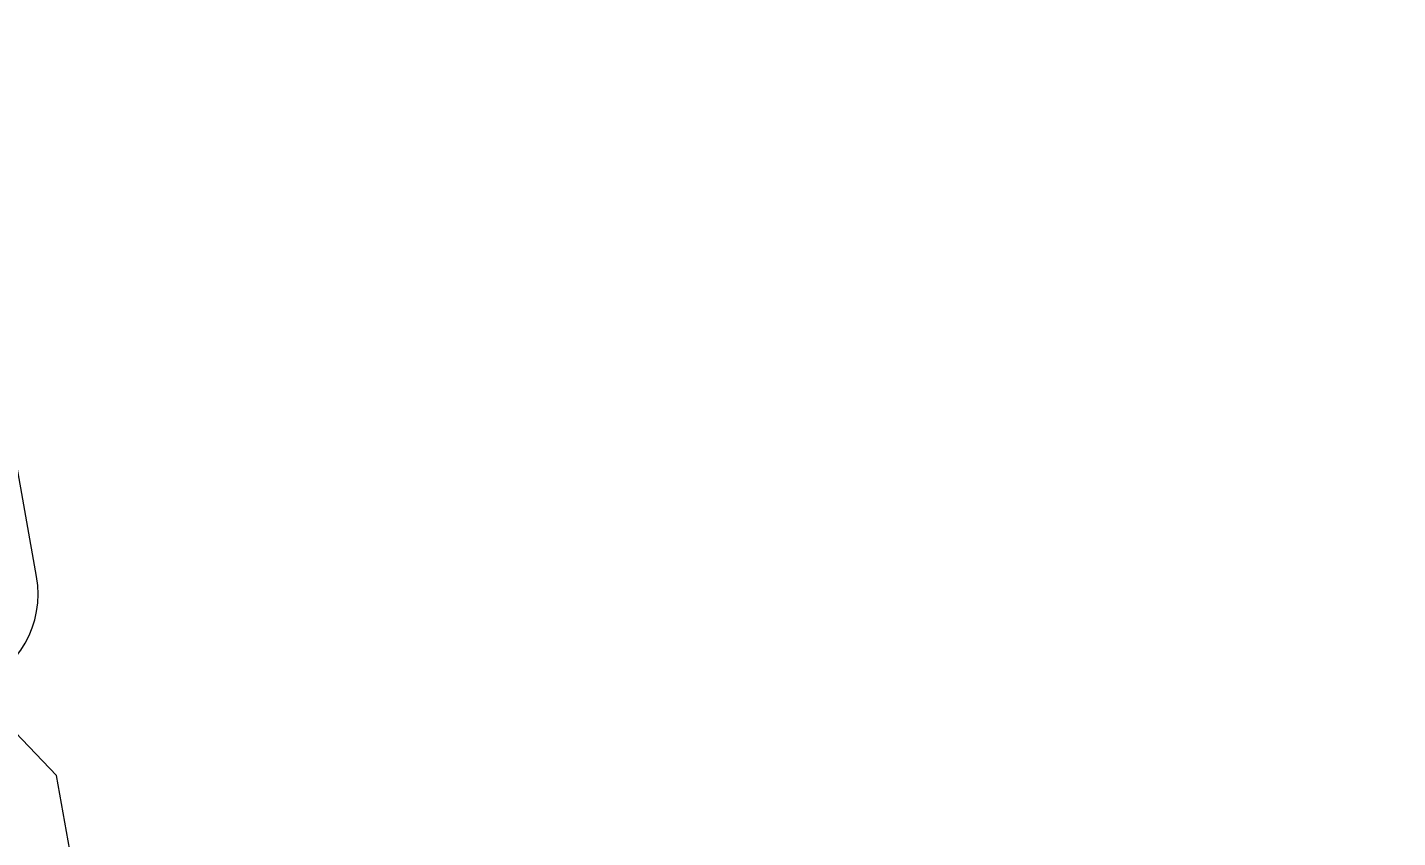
# Model space of a CAD drawing. Header units: millimetres. Extents: x -8417289 to 9420486, y 0 to 166066.
# Drawn here: x 73294.83 to 73302.38, y 105900.06 to 105904.52 of the extents above; entities that cross this region are included whole.
import ezdxf

# ---------------------------------------------------------------- set-up
doc = ezdxf.new("R2010")
doc.units = ezdxf.units.MM
doc.header["$MEASUREMENT"] = 0
doc.layers.add('АР_Размеры', color=175, linetype='Continuous', lineweight=9)
doc.layers.add('АР_Сущ Несущая стена', color=216, linetype='Continuous', lineweight=30)

msp = doc.modelspace()

# ---------------------------------------------------------------- linework, layer by layer
at = {"layer": 'АР_Размеры', "color": 5, "lineweight": 0, "ltscale": 100, "transparency": 33554687}
msp.add_lwpolyline([(73340.1577, 105919.7456), (73300.5355, 105912.7231), (73300.1405, 105912.1577), (73300.2469, 105911.5575), (73301.2073, 105911.7277), (73301.6116, 105909.4468, -0.414362), (73301.3646, 105909.0934), (73294.7618, 105907.9232, -0.414326), (73293.5604, 105908.7628), (73293.2838, 105910.3234), (73294.3643, 105910.5149), (73294.2579, 105911.1152), (73293.5726, 105911.489), (73290.2111, 105910.8932, 0.551224), (73290.0161, 105910.4161), (73291.8261, 105907.889, -0.267349), (73291.9264, 105906.8596), (73291.3763, 105905.7715, 0.249629), (73291.4092, 105905.257), (73293.8772, 105901.1129, 0.827043), (73294.8843, 105901.4969), (73294.2247, 105905.2185, -0.414326), (73295.0644, 105906.4199), (73302.3875, 105907.7178, 0.414326)], format="xyb", dxfattribs=at)
msp.add_lwpolyline([(73340.1577, 105919.7456), (73300.5355, 105912.7231), (73300.1405, 105912.1577), (73300.2469, 105911.5575), (73301.2073, 105911.7277), (73301.6116, 105909.4468, -0.414362), (73301.3646, 105909.0934), (73294.7618, 105907.9232, -0.414326), (73293.5604, 105908.7628), (73293.2838, 105910.3234), (73294.3643, 105910.5149), (73294.2579, 105911.1152), (73293.5726, 105911.489), (73290.2111, 105910.8932, 0.551224), (73290.0161, 105910.4161), (73291.8261, 105907.889, -0.267349), (73291.9264, 105906.8596), (73291.3763, 105905.7715, 0.249629), (73291.4092, 105905.257), (73293.8772, 105901.1129, 0.827043), (73294.8843, 105901.4969), (73294.2247, 105905.2185, -0.414326), (73295.0644, 105906.4199), (73302.3875, 105907.7178, 0.414326)], format="xyb", dxfattribs=at)
msp.add_lwpolyline([(73340.1577, 105919.7456), (73300.5355, 105912.7231), (73300.1405, 105912.1577), (73300.2469, 105911.5575), (73301.2073, 105911.7277), (73301.6116, 105909.4468, -0.414362), (73301.3646, 105909.0934), (73294.7618, 105907.9232, -0.414326), (73293.5604, 105908.7628), (73293.2838, 105910.3234), (73294.3643, 105910.5149), (73294.2579, 105911.1152), (73293.5726, 105911.489), (73290.2111, 105910.8932, 0.551224), (73290.0161, 105910.4161), (73291.8261, 105907.889, -0.267349), (73291.9264, 105906.8596), (73291.3763, 105905.7715, 0.249629), (73291.4092, 105905.257), (73293.8772, 105901.1129, 0.827043), (73294.8843, 105901.4969), (73294.2247, 105905.2185, -0.414326), (73295.0644, 105906.4199), (73302.3875, 105907.7178, 0.414326)], format="xyb", dxfattribs=at)
msp.add_lwpolyline([(73340.1577, 105919.7456), (73300.5355, 105912.7231), (73300.1405, 105912.1577), (73300.2469, 105911.5575), (73301.2073, 105911.7277), (73301.6116, 105909.4468, -0.414362), (73301.3646, 105909.0934), (73294.7618, 105907.9232, -0.414326), (73293.5604, 105908.7628), (73293.2838, 105910.3234), (73294.3643, 105910.5149), (73294.2579, 105911.1152), (73293.5726, 105911.489), (73290.2111, 105910.8932, 0.551224), (73290.0161, 105910.4161), (73291.8261, 105907.889, -0.267349), (73291.9264, 105906.8596), (73291.3763, 105905.7715, 0.249629), (73291.4092, 105905.257), (73293.8772, 105901.1129, 0.827043), (73294.8843, 105901.4969), (73294.2247, 105905.2185, -0.414326), (73295.0644, 105906.4199), (73302.3875, 105907.7178, 0.414326)], format="xyb", dxfattribs=at)
msp.add_lwpolyline([(73340.1577, 105919.7456), (73300.5355, 105912.7231), (73300.1405, 105912.1577), (73300.2469, 105911.5575), (73301.2073, 105911.7277), (73301.6116, 105909.4468, -0.414362), (73301.3646, 105909.0934), (73294.7618, 105907.9232, -0.414326), (73293.5604, 105908.7628), (73293.2838, 105910.3234), (73294.3643, 105910.5149), (73294.2579, 105911.1152), (73293.5726, 105911.489), (73290.2111, 105910.8932, 0.551224), (73290.0161, 105910.4161), (73291.8261, 105907.889, -0.267349), (73291.9264, 105906.8596), (73291.3763, 105905.7715, 0.249629), (73291.4092, 105905.257), (73293.8772, 105901.1129, 0.827043), (73294.8843, 105901.4969), (73294.2247, 105905.2185, -0.414326), (73295.0644, 105906.4199), (73302.3875, 105907.7178, 0.414326)], format="xyb", dxfattribs=at)
msp.add_lwpolyline([(73340.1577, 105919.7456), (73300.5355, 105912.7231), (73300.1405, 105912.1577), (73300.2469, 105911.5575), (73301.2073, 105911.7277), (73301.6116, 105909.4468, -0.414362), (73301.3646, 105909.0934), (73294.7618, 105907.9232, -0.414326), (73293.5604, 105908.7628), (73293.2838, 105910.3234), (73294.3643, 105910.5149), (73294.2579, 105911.1152), (73293.5726, 105911.489), (73290.2111, 105910.8932, 0.551224), (73290.0161, 105910.4161), (73291.8261, 105907.889, -0.267349), (73291.9264, 105906.8596), (73291.3763, 105905.7715, 0.249629), (73291.4092, 105905.257), (73293.8772, 105901.1129, 0.827043), (73294.8843, 105901.4969), (73294.2247, 105905.2185, -0.414326), (73295.0644, 105906.4199), (73302.3875, 105907.7178, 0.414326)], format="xyb", dxfattribs=at)
msp.add_lwpolyline([(73340.1577, 105919.7456), (73300.5355, 105912.7231), (73300.1405, 105912.1577), (73300.2469, 105911.5575), (73301.2073, 105911.7277), (73301.6116, 105909.4468, -0.414362), (73301.3646, 105909.0934), (73294.7618, 105907.9232, -0.414326), (73293.5604, 105908.7628), (73293.2838, 105910.3234), (73294.3643, 105910.5149), (73294.2579, 105911.1152), (73293.5726, 105911.489), (73290.2111, 105910.8932, 0.551224), (73290.0161, 105910.4161), (73291.8261, 105907.889, -0.267349), (73291.9264, 105906.8596), (73291.3763, 105905.7715, 0.249629), (73291.4092, 105905.257), (73293.8772, 105901.1129, 0.827043), (73294.8843, 105901.4969), (73294.2247, 105905.2185, -0.414326), (73295.0644, 105906.4199), (73302.3875, 105907.7178, 0.414326)], format="xyb", dxfattribs=at)
msp.add_lwpolyline([(73340.1577, 105919.7456), (73300.5355, 105912.7231), (73300.1405, 105912.1577), (73300.2469, 105911.5575), (73301.2073, 105911.7277), (73301.6116, 105909.4468, -0.414362), (73301.3646, 105909.0934), (73294.7618, 105907.9232, -0.414326), (73293.5604, 105908.7628), (73293.2838, 105910.3234), (73294.3643, 105910.5149), (73294.2579, 105911.1152), (73293.5726, 105911.489), (73290.2111, 105910.8932, 0.551224), (73290.0161, 105910.4161), (73291.8261, 105907.889, -0.267349), (73291.9264, 105906.8596), (73291.3763, 105905.7715, 0.249629), (73291.4092, 105905.257), (73293.8772, 105901.1129, 0.827043), (73294.8843, 105901.4969), (73294.2247, 105905.2185, -0.414326), (73295.0644, 105906.4199), (73302.3875, 105907.7178, 0.414326)], format="xyb", dxfattribs=at)
msp.add_lwpolyline([(73340.1577, 105919.7456), (73300.5355, 105912.7231), (73300.1405, 105912.1577), (73300.2469, 105911.5575), (73301.2073, 105911.7277), (73301.6116, 105909.4468, -0.414362), (73301.3646, 105909.0934), (73294.7618, 105907.9232, -0.414326), (73293.5604, 105908.7628), (73293.2838, 105910.3234), (73294.3643, 105910.5149), (73294.2579, 105911.1152), (73293.5726, 105911.489), (73290.2111, 105910.8932, 0.551224), (73290.0161, 105910.4161), (73291.8261, 105907.889, -0.267349), (73291.9264, 105906.8596), (73291.3763, 105905.7715, 0.249629), (73291.4092, 105905.257), (73293.8772, 105901.1129, 0.827043), (73294.8843, 105901.4969), (73294.2247, 105905.2185, -0.414326), (73295.0644, 105906.4199), (73302.3875, 105907.7178, 0.414326)], format="xyb", dxfattribs=at)
msp.add_lwpolyline([(73340.1577, 105919.7456), (73300.5355, 105912.7231), (73300.1405, 105912.1577), (73300.2469, 105911.5575), (73301.2073, 105911.7277), (73301.6116, 105909.4468, -0.414362), (73301.3646, 105909.0934), (73294.7618, 105907.9232, -0.414326), (73293.5604, 105908.7628), (73293.2838, 105910.3234), (73294.3643, 105910.5149), (73294.2579, 105911.1152), (73293.5726, 105911.489), (73290.2111, 105910.8932, 0.551224), (73290.0161, 105910.4161), (73291.8261, 105907.889, -0.267349), (73291.9264, 105906.8596), (73291.3763, 105905.7715, 0.249629), (73291.4092, 105905.257), (73293.8772, 105901.1129, 0.827043), (73294.8843, 105901.4969), (73294.2247, 105905.2185, -0.414326), (73295.0644, 105906.4199), (73302.3875, 105907.7178, 0.414326)], format="xyb", dxfattribs=at)
msp.add_lwpolyline([(73340.1577, 105919.7456), (73300.5355, 105912.7231), (73300.1405, 105912.1577), (73300.2469, 105911.5575), (73301.2073, 105911.7277), (73301.6116, 105909.4468, -0.414362), (73301.3646, 105909.0934), (73294.7618, 105907.9232, -0.414326), (73293.5604, 105908.7628), (73293.2838, 105910.3234), (73294.3643, 105910.5149), (73294.2579, 105911.1152), (73293.5726, 105911.489), (73290.2111, 105910.8932, 0.551224), (73290.0161, 105910.4161), (73291.8261, 105907.889, -0.267349), (73291.9264, 105906.8596), (73291.3763, 105905.7715, 0.249629), (73291.4092, 105905.257), (73293.8772, 105901.1129, 0.827043), (73294.8843, 105901.4969), (73294.2247, 105905.2185, -0.414326), (73295.0644, 105906.4199), (73302.3875, 105907.7178, 0.414326)], format="xyb", dxfattribs=at)
msp.add_lwpolyline([(73340.1577, 105919.7456), (73300.5355, 105912.7231), (73300.1405, 105912.1577), (73300.2469, 105911.5575), (73301.2073, 105911.7277), (73301.6116, 105909.4468, -0.414362), (73301.3646, 105909.0934), (73294.7618, 105907.9232, -0.414326), (73293.5604, 105908.7628), (73293.2838, 105910.3234), (73294.3643, 105910.5149), (73294.2579, 105911.1152), (73293.5726, 105911.489), (73290.2111, 105910.8932, 0.551224), (73290.0161, 105910.4161), (73291.8261, 105907.889, -0.267349), (73291.9264, 105906.8596), (73291.3763, 105905.7715, 0.249629), (73291.4092, 105905.257), (73293.8772, 105901.1129, 0.827043), (73294.8843, 105901.4969), (73294.2247, 105905.2185, -0.414326), (73295.0644, 105906.4199), (73302.3875, 105907.7178, 0.414326)], format="xyb", dxfattribs=at)
msp.add_lwpolyline([(73340.1577, 105919.7456), (73300.5355, 105912.7231), (73300.1405, 105912.1577), (73300.2469, 105911.5575), (73301.2073, 105911.7277), (73301.6116, 105909.4468, -0.414362), (73301.3646, 105909.0934), (73294.7618, 105907.9232, -0.414326), (73293.5604, 105908.7628), (73293.2838, 105910.3234), (73294.3643, 105910.5149), (73294.2579, 105911.1152), (73293.5726, 105911.489), (73290.2111, 105910.8932, 0.551224), (73290.0161, 105910.4161), (73291.8261, 105907.889, -0.267349), (73291.9264, 105906.8596), (73291.3763, 105905.7715, 0.249629), (73291.4092, 105905.257), (73293.8772, 105901.1129, 0.827043), (73294.8843, 105901.4969), (73294.2247, 105905.2185, -0.414326), (73295.0644, 105906.4199), (73302.3875, 105907.7178, 0.414326)], format="xyb", dxfattribs=at)
msp.add_lwpolyline([(73340.1577, 105919.7456), (73300.5355, 105912.7231), (73300.1405, 105912.1577), (73300.2469, 105911.5575), (73301.2073, 105911.7277), (73301.6116, 105909.4468, -0.414362), (73301.3646, 105909.0934), (73294.7618, 105907.9232, -0.414326), (73293.5604, 105908.7628), (73293.2838, 105910.3234), (73294.3643, 105910.5149), (73294.2579, 105911.1152), (73293.5726, 105911.489), (73290.2111, 105910.8932, 0.551224), (73290.0161, 105910.4161), (73291.8261, 105907.889, -0.267349), (73291.9264, 105906.8596), (73291.3763, 105905.7715, 0.249629), (73291.4092, 105905.257), (73293.8772, 105901.1129, 0.827043), (73294.8843, 105901.4969), (73294.2247, 105905.2185, -0.414326), (73295.0644, 105906.4199), (73302.3875, 105907.7178, 0.414326)], format="xyb", dxfattribs=at)
msp.add_lwpolyline([(73340.1577, 105919.7456), (73300.5355, 105912.7231), (73300.1405, 105912.1577), (73300.2469, 105911.5575), (73301.2073, 105911.7277), (73301.6116, 105909.4468, -0.414362), (73301.3646, 105909.0934), (73294.7618, 105907.9232, -0.414326), (73293.5604, 105908.7628), (73293.2838, 105910.3234), (73294.3643, 105910.5149), (73294.2579, 105911.1152), (73293.5726, 105911.489), (73290.2111, 105910.8932, 0.551224), (73290.0161, 105910.4161), (73291.8261, 105907.889, -0.267349), (73291.9264, 105906.8596), (73291.3763, 105905.7715, 0.249629), (73291.4092, 105905.257), (73293.8772, 105901.1129, 0.827043), (73294.8843, 105901.4969), (73294.2247, 105905.2185, -0.414326), (73295.0644, 105906.4199), (73302.3875, 105907.7178, 0.414326)], format="xyb", dxfattribs=at)
msp.add_lwpolyline([(73340.1577, 105919.7456), (73300.5355, 105912.7231), (73300.1405, 105912.1577), (73300.2469, 105911.5575), (73301.2073, 105911.7277), (73301.6116, 105909.4468, -0.414362), (73301.3646, 105909.0934), (73294.7618, 105907.9232, -0.414326), (73293.5604, 105908.7628), (73293.2838, 105910.3234), (73294.3643, 105910.5149), (73294.2579, 105911.1152), (73293.5726, 105911.489), (73290.2111, 105910.8932, 0.551224), (73290.0161, 105910.4161), (73291.8261, 105907.889, -0.267349), (73291.9264, 105906.8596), (73291.3763, 105905.7715, 0.249629), (73291.4092, 105905.257), (73293.8772, 105901.1129, 0.827043), (73294.8843, 105901.4969), (73294.2247, 105905.2185, -0.414326), (73295.0644, 105906.4199), (73302.3875, 105907.7178, 0.414326)], format="xyb", dxfattribs=at)
msp.add_lwpolyline([(73340.1577, 105919.7456), (73300.5355, 105912.7231), (73300.1405, 105912.1577), (73300.2469, 105911.5575), (73301.2073, 105911.7277), (73301.6116, 105909.4468, -0.414362), (73301.3646, 105909.0934), (73294.7618, 105907.9232, -0.414326), (73293.5604, 105908.7628), (73293.2838, 105910.3234), (73294.3643, 105910.5149), (73294.2579, 105911.1152), (73293.5726, 105911.489), (73290.2111, 105910.8932, 0.551224), (73290.0161, 105910.4161), (73291.8261, 105907.889, -0.267349), (73291.9264, 105906.8596), (73291.3763, 105905.7715, 0.249629), (73291.4092, 105905.257), (73293.8772, 105901.1129, 0.827043), (73294.8843, 105901.4969), (73294.2247, 105905.2185, -0.414326), (73295.0644, 105906.4199), (73302.3875, 105907.7178, 0.414326)], format="xyb", dxfattribs=at)
msp.add_lwpolyline([(73340.1577, 105919.7456), (73300.5355, 105912.7231), (73300.1405, 105912.1577), (73300.2469, 105911.5575), (73301.2073, 105911.7277), (73301.6116, 105909.4468, -0.414362), (73301.3646, 105909.0934), (73294.7618, 105907.9232, -0.414326), (73293.5604, 105908.7628), (73293.2838, 105910.3234), (73294.3643, 105910.5149), (73294.2579, 105911.1152), (73293.5726, 105911.489), (73290.2111, 105910.8932, 0.551224), (73290.0161, 105910.4161), (73291.8261, 105907.889, -0.267349), (73291.9264, 105906.8596), (73291.3763, 105905.7715, 0.249629), (73291.4092, 105905.257), (73293.8772, 105901.1129, 0.827043), (73294.8843, 105901.4969), (73294.2247, 105905.2185, -0.414326), (73295.0644, 105906.4199), (73302.3875, 105907.7178, 0.414326)], format="xyb", dxfattribs=at)
msp.add_lwpolyline([(73340.1577, 105919.7456), (73300.5355, 105912.7231), (73300.1405, 105912.1577), (73300.2469, 105911.5575), (73301.2073, 105911.7277), (73301.6116, 105909.4468, -0.414362), (73301.3646, 105909.0934), (73294.7618, 105907.9232, -0.414326), (73293.5604, 105908.7628), (73293.2838, 105910.3234), (73294.3643, 105910.5149), (73294.2579, 105911.1152), (73293.5726, 105911.489), (73290.2111, 105910.8932, 0.551224), (73290.0161, 105910.4161), (73291.8261, 105907.889, -0.267349), (73291.9264, 105906.8596), (73291.3763, 105905.7715, 0.249629), (73291.4092, 105905.257), (73293.8772, 105901.1129, 0.827043), (73294.8843, 105901.4969), (73294.2247, 105905.2185, -0.414326), (73295.0644, 105906.4199), (73302.3875, 105907.7178, 0.414326)], format="xyb", dxfattribs=at)
msp.add_lwpolyline([(73340.1577, 105919.7456), (73300.5355, 105912.7231), (73300.1405, 105912.1577), (73300.2469, 105911.5575), (73301.2073, 105911.7277), (73301.6116, 105909.4468, -0.414362), (73301.3646, 105909.0934), (73294.7618, 105907.9232, -0.414326), (73293.5604, 105908.7628), (73293.2838, 105910.3234), (73294.3643, 105910.5149), (73294.2579, 105911.1152), (73293.5726, 105911.489), (73290.2111, 105910.8932, 0.551224), (73290.0161, 105910.4161), (73291.8261, 105907.889, -0.267349), (73291.9264, 105906.8596), (73291.3763, 105905.7715, 0.249629), (73291.4092, 105905.257), (73293.8772, 105901.1129, 0.827043), (73294.8843, 105901.4969), (73294.2247, 105905.2185, -0.414326), (73295.0644, 105906.4199), (73302.3875, 105907.7178, 0.414326)], format="xyb", dxfattribs=at)
msp.add_lwpolyline([(73340.1577, 105919.7456), (73300.5355, 105912.7231), (73300.1405, 105912.1577), (73300.2469, 105911.5575), (73301.2073, 105911.7277), (73301.6116, 105909.4468, -0.414362), (73301.3646, 105909.0934), (73294.7618, 105907.9232, -0.414326), (73293.5604, 105908.7628), (73293.2838, 105910.3234), (73294.3643, 105910.5149), (73294.2579, 105911.1152), (73293.5726, 105911.489), (73290.2111, 105910.8932, 0.551224), (73290.0161, 105910.4161), (73291.8261, 105907.889, -0.267349), (73291.9264, 105906.8596), (73291.3763, 105905.7715, 0.249629), (73291.4092, 105905.257), (73293.8772, 105901.1129, 0.827043), (73294.8843, 105901.4969), (73294.2247, 105905.2185, -0.414326), (73295.0644, 105906.4199), (73302.3875, 105907.7178, 0.414326)], format="xyb", dxfattribs=at)
msp.add_lwpolyline([(73340.1577, 105919.7456), (73300.5355, 105912.7231), (73300.1405, 105912.1577), (73300.2469, 105911.5575), (73301.2073, 105911.7277), (73301.6116, 105909.4468, -0.414362), (73301.3646, 105909.0934), (73294.7618, 105907.9232, -0.414326), (73293.5604, 105908.7628), (73293.2838, 105910.3234), (73294.3643, 105910.5149), (73294.2579, 105911.1152), (73293.5726, 105911.489), (73290.2111, 105910.8932, 0.551224), (73290.0161, 105910.4161), (73291.8261, 105907.889, -0.267349), (73291.9264, 105906.8596), (73291.3763, 105905.7715, 0.249629), (73291.4092, 105905.257), (73293.8772, 105901.1129, 0.827043), (73294.8843, 105901.4969), (73294.2247, 105905.2185, -0.414326), (73295.0644, 105906.4199), (73302.3875, 105907.7178, 0.414326)], format="xyb", dxfattribs=at)
msp.add_lwpolyline([(73340.1577, 105919.7456), (73300.5355, 105912.7231), (73300.1405, 105912.1577), (73300.2469, 105911.5575), (73301.2073, 105911.7277), (73301.6116, 105909.4468, -0.414362), (73301.3646, 105909.0934), (73294.7618, 105907.9232, -0.414326), (73293.5604, 105908.7628), (73293.2838, 105910.3234), (73294.3643, 105910.5149), (73294.2579, 105911.1152), (73293.5726, 105911.489), (73290.2111, 105910.8932, 0.551224), (73290.0161, 105910.4161), (73291.8261, 105907.889, -0.267349), (73291.9264, 105906.8596), (73291.3763, 105905.7715, 0.249629), (73291.4092, 105905.257), (73293.8772, 105901.1129, 0.827043), (73294.8843, 105901.4969), (73294.2247, 105905.2185, -0.414326), (73295.0644, 105906.4199), (73302.3875, 105907.7178, 0.414326)], format="xyb", dxfattribs=at)
msp.add_lwpolyline([(73340.1577, 105919.7456), (73300.5355, 105912.7231), (73300.1405, 105912.1577), (73300.2469, 105911.5575), (73301.2073, 105911.7277), (73301.6116, 105909.4468, -0.414362), (73301.3646, 105909.0934), (73294.7618, 105907.9232, -0.414326), (73293.5604, 105908.7628), (73293.2838, 105910.3234), (73294.3643, 105910.5149), (73294.2579, 105911.1152), (73293.5726, 105911.489), (73290.2111, 105910.8932, 0.551224), (73290.0161, 105910.4161), (73291.8261, 105907.889, -0.267349), (73291.9264, 105906.8596), (73291.3763, 105905.7715, 0.249629), (73291.4092, 105905.257), (73293.8772, 105901.1129, 0.827043), (73294.8843, 105901.4969), (73294.2247, 105905.2185, -0.414326), (73295.0644, 105906.4199), (73302.3875, 105907.7178, 0.414326)], format="xyb", dxfattribs=at)
msp.add_lwpolyline([(73340.1577, 105919.7456), (73300.5355, 105912.7231), (73300.1405, 105912.1577), (73300.2469, 105911.5575), (73301.2073, 105911.7277), (73301.6116, 105909.4468, -0.414362), (73301.3646, 105909.0934), (73294.7618, 105907.9232, -0.414326), (73293.5604, 105908.7628), (73293.2838, 105910.3234), (73294.3643, 105910.5149), (73294.2579, 105911.1152), (73293.5726, 105911.489), (73290.2111, 105910.8932, 0.551224), (73290.0161, 105910.4161), (73291.8261, 105907.889, -0.267349), (73291.9264, 105906.8596), (73291.3763, 105905.7715, 0.249629), (73291.4092, 105905.257), (73293.8772, 105901.1129, 0.827043), (73294.8843, 105901.4969), (73294.2247, 105905.2185, -0.414326), (73295.0644, 105906.4199), (73302.3875, 105907.7178, 0.414326)], format="xyb", dxfattribs=at)
msp.add_lwpolyline([(73340.1577, 105919.7456), (73300.5355, 105912.7231), (73300.1405, 105912.1577), (73300.2469, 105911.5575), (73301.2073, 105911.7277), (73301.6116, 105909.4468, -0.414362), (73301.3646, 105909.0934), (73294.7618, 105907.9232, -0.414326), (73293.5604, 105908.7628), (73293.2838, 105910.3234), (73294.3643, 105910.5149), (73294.2579, 105911.1152), (73293.5726, 105911.489), (73290.2111, 105910.8932, 0.551224), (73290.0161, 105910.4161), (73291.8261, 105907.889, -0.267349), (73291.9264, 105906.8596), (73291.3763, 105905.7715, 0.249629), (73291.4092, 105905.257), (73293.8772, 105901.1129, 0.827043), (73294.8843, 105901.4969), (73294.2247, 105905.2185, -0.414326), (73295.0644, 105906.4199), (73302.3875, 105907.7178, 0.414326)], format="xyb", dxfattribs=at)
msp.add_lwpolyline([(73340.1577, 105919.7456), (73300.5355, 105912.7231), (73300.1405, 105912.1577), (73300.2469, 105911.5575), (73301.2073, 105911.7277), (73301.6116, 105909.4468, -0.414362), (73301.3646, 105909.0934), (73294.7618, 105907.9232, -0.414326), (73293.5604, 105908.7628), (73293.2838, 105910.3234), (73294.3643, 105910.5149), (73294.2579, 105911.1152), (73293.5726, 105911.489), (73290.2111, 105910.8932, 0.551224), (73290.0161, 105910.4161), (73291.8261, 105907.889, -0.267349), (73291.9264, 105906.8596), (73291.3763, 105905.7715, 0.249629), (73291.4092, 105905.257), (73293.8772, 105901.1129, 0.827043), (73294.8843, 105901.4969), (73294.2247, 105905.2185, -0.414326), (73295.0644, 105906.4199), (73302.3875, 105907.7178, 0.414326)], format="xyb", dxfattribs=at)
msp.add_lwpolyline([(73340.1577, 105919.7456), (73300.5355, 105912.7231), (73300.1405, 105912.1577), (73300.2469, 105911.5575), (73301.2073, 105911.7277), (73301.6116, 105909.4468, -0.414362), (73301.3646, 105909.0934), (73294.7618, 105907.9232, -0.414326), (73293.5604, 105908.7628), (73293.2838, 105910.3234), (73294.3643, 105910.5149), (73294.2579, 105911.1152), (73293.5726, 105911.489), (73290.2111, 105910.8932, 0.551224), (73290.0161, 105910.4161), (73291.8261, 105907.889, -0.267349), (73291.9264, 105906.8596), (73291.3763, 105905.7715, 0.249629), (73291.4092, 105905.257), (73293.8772, 105901.1129, 0.827043), (73294.8843, 105901.4969), (73294.2247, 105905.2185, -0.414326), (73295.0644, 105906.4199), (73302.3875, 105907.7178, 0.414326)], format="xyb", dxfattribs=at)
msp.add_lwpolyline([(73340.1577, 105919.7456), (73300.5355, 105912.7231), (73300.1405, 105912.1577), (73300.2469, 105911.5575), (73301.2073, 105911.7277), (73301.6116, 105909.4468, -0.414362), (73301.3646, 105909.0934), (73294.7618, 105907.9232, -0.414326), (73293.5604, 105908.7628), (73293.2838, 105910.3234), (73294.3643, 105910.5149), (73294.2579, 105911.1152), (73293.5726, 105911.489), (73290.2111, 105910.8932, 0.551224), (73290.0161, 105910.4161), (73291.8261, 105907.889, -0.267349), (73291.9264, 105906.8596), (73291.3763, 105905.7715, 0.249629), (73291.4092, 105905.257), (73293.8772, 105901.1129, 0.827043), (73294.8843, 105901.4969), (73294.2247, 105905.2185, -0.414326), (73295.0644, 105906.4199), (73302.3875, 105907.7178, 0.414326)], format="xyb", dxfattribs=at)
msp.add_lwpolyline([(73340.1577, 105919.7456), (73300.5355, 105912.7231), (73300.1405, 105912.1577), (73300.2469, 105911.5575), (73301.2073, 105911.7277), (73301.6116, 105909.4468, -0.414362), (73301.3646, 105909.0934), (73294.7618, 105907.9232, -0.414326), (73293.5604, 105908.7628), (73293.2838, 105910.3234), (73294.3643, 105910.5149), (73294.2579, 105911.1152), (73293.5726, 105911.489), (73290.2111, 105910.8932, 0.551224), (73290.0161, 105910.4161), (73291.8261, 105907.889, -0.267349), (73291.9264, 105906.8596), (73291.3763, 105905.7715, 0.249629), (73291.4092, 105905.257), (73293.8772, 105901.1129, 0.827043), (73294.8843, 105901.4969), (73294.2247, 105905.2185, -0.414326), (73295.0644, 105906.4199), (73302.3875, 105907.7178, 0.414326)], format="xyb", dxfattribs=at)
msp.add_lwpolyline([(73340.1577, 105919.7456), (73300.5355, 105912.7231), (73300.1405, 105912.1577), (73300.2469, 105911.5575), (73301.2073, 105911.7277), (73301.6116, 105909.4468, -0.414362), (73301.3646, 105909.0934), (73294.7618, 105907.9232, -0.414326), (73293.5604, 105908.7628), (73293.2838, 105910.3234), (73294.3643, 105910.5149), (73294.2579, 105911.1152), (73293.5726, 105911.489), (73290.2111, 105910.8932, 0.551224), (73290.0161, 105910.4161), (73291.8261, 105907.889, -0.267349), (73291.9264, 105906.8596), (73291.3763, 105905.7715, 0.249629), (73291.4092, 105905.257), (73293.8772, 105901.1129, 0.827043), (73294.8843, 105901.4969), (73294.2247, 105905.2185, -0.414326), (73295.0644, 105906.4199), (73302.3875, 105907.7178, 0.414326)], format="xyb", dxfattribs=at)
msp.add_lwpolyline([(73340.1577, 105919.7456), (73300.5355, 105912.7231), (73300.1405, 105912.1577), (73300.2469, 105911.5575), (73301.2073, 105911.7277), (73301.6116, 105909.4468, -0.414362), (73301.3646, 105909.0934), (73294.7618, 105907.9232, -0.414326), (73293.5604, 105908.7628), (73293.2838, 105910.3234), (73294.3643, 105910.5149), (73294.2579, 105911.1152), (73293.5726, 105911.489), (73290.2111, 105910.8932, 0.551224), (73290.0161, 105910.4161), (73291.8261, 105907.889, -0.267349), (73291.9264, 105906.8596), (73291.3763, 105905.7715, 0.249629), (73291.4092, 105905.257), (73293.8772, 105901.1129, 0.827043), (73294.8843, 105901.4969), (73294.2247, 105905.2185, -0.414326), (73295.0644, 105906.4199), (73302.3875, 105907.7178, 0.414326)], format="xyb", dxfattribs=at)
msp.add_lwpolyline([(73340.1577, 105919.7456), (73300.5355, 105912.7231), (73300.1405, 105912.1577), (73300.2469, 105911.5575), (73301.2073, 105911.7277), (73301.6116, 105909.4468, -0.414362), (73301.3646, 105909.0934), (73294.7618, 105907.9232, -0.414326), (73293.5604, 105908.7628), (73293.2838, 105910.3234), (73294.3643, 105910.5149), (73294.2579, 105911.1152), (73293.5726, 105911.489), (73290.2111, 105910.8932, 0.551224), (73290.0161, 105910.4161), (73291.8261, 105907.889, -0.267349), (73291.9264, 105906.8596), (73291.3763, 105905.7715, 0.249629), (73291.4092, 105905.257), (73293.8772, 105901.1129, 0.827043), (73294.8843, 105901.4969), (73294.2247, 105905.2185, -0.414326), (73295.0644, 105906.4199), (73302.3875, 105907.7178, 0.414326)], format="xyb", dxfattribs=at)
msp.add_lwpolyline([(73340.1577, 105919.7456), (73300.5355, 105912.7231), (73300.1405, 105912.1577), (73300.2469, 105911.5575), (73301.2073, 105911.7277), (73301.6116, 105909.4468, -0.414362), (73301.3646, 105909.0934), (73294.7618, 105907.9232, -0.414326), (73293.5604, 105908.7628), (73293.2838, 105910.3234), (73294.3643, 105910.5149), (73294.2579, 105911.1152), (73293.5726, 105911.489), (73290.2111, 105910.8932, 0.551224), (73290.0161, 105910.4161), (73291.8261, 105907.889, -0.267349), (73291.9264, 105906.8596), (73291.3763, 105905.7715, 0.249629), (73291.4092, 105905.257), (73293.8772, 105901.1129, 0.827043), (73294.8843, 105901.4969), (73294.2247, 105905.2185, -0.414326), (73295.0644, 105906.4199), (73302.3875, 105907.7178, 0.414326)], format="xyb", dxfattribs=at)
msp.add_lwpolyline([(73340.1577, 105919.7456), (73300.5355, 105912.7231), (73300.1405, 105912.1577), (73300.2469, 105911.5575), (73301.2073, 105911.7277), (73301.6116, 105909.4468, -0.414362), (73301.3646, 105909.0934), (73294.7618, 105907.9232, -0.414326), (73293.5604, 105908.7628), (73293.2838, 105910.3234), (73294.3643, 105910.5149), (73294.2579, 105911.1152), (73293.5726, 105911.489), (73290.2111, 105910.8932, 0.551224), (73290.0161, 105910.4161), (73291.8261, 105907.889, -0.267349), (73291.9264, 105906.8596), (73291.3763, 105905.7715, 0.249629), (73291.4092, 105905.257), (73293.8772, 105901.1129, 0.827043), (73294.8843, 105901.4969), (73294.2247, 105905.2185, -0.414326), (73295.0644, 105906.4199), (73302.3875, 105907.7178, 0.414326)], format="xyb", dxfattribs=at)
msp.add_lwpolyline([(73340.1577, 105919.7456), (73300.5355, 105912.7231), (73300.1405, 105912.1577), (73300.2469, 105911.5575), (73301.2073, 105911.7277), (73301.6116, 105909.4468, -0.414362), (73301.3646, 105909.0934), (73294.7618, 105907.9232, -0.414326), (73293.5604, 105908.7628), (73293.2838, 105910.3234), (73294.3643, 105910.5149), (73294.2579, 105911.1152), (73293.5726, 105911.489), (73290.2111, 105910.8932, 0.551224), (73290.0161, 105910.4161), (73291.8261, 105907.889, -0.267349), (73291.9264, 105906.8596), (73291.3763, 105905.7715, 0.249629), (73291.4092, 105905.257), (73293.8772, 105901.1129, 0.827043), (73294.8843, 105901.4969), (73294.2247, 105905.2185, -0.414326), (73295.0644, 105906.4199), (73302.3875, 105907.7178, 0.414326)], format="xyb", dxfattribs=at)
msp.add_lwpolyline([(73340.1577, 105919.7456), (73300.5355, 105912.7231), (73300.1405, 105912.1577), (73300.2469, 105911.5575), (73301.2073, 105911.7277), (73301.6116, 105909.4468, -0.414362), (73301.3646, 105909.0934), (73294.7618, 105907.9232, -0.414326), (73293.5604, 105908.7628), (73293.2838, 105910.3234), (73294.3643, 105910.5149), (73294.2579, 105911.1152), (73293.5726, 105911.489), (73290.2111, 105910.8932, 0.551224), (73290.0161, 105910.4161), (73291.8261, 105907.889, -0.267349), (73291.9264, 105906.8596), (73291.3763, 105905.7715, 0.249629), (73291.4092, 105905.257), (73293.8772, 105901.1129, 0.827043), (73294.8843, 105901.4969), (73294.2247, 105905.2185, -0.414326), (73295.0644, 105906.4199), (73302.3875, 105907.7178, 0.414326)], format="xyb", dxfattribs=at)
msp.add_lwpolyline([(73340.1577, 105919.7456), (73300.5355, 105912.7231), (73300.1405, 105912.1577), (73300.2469, 105911.5575), (73301.2073, 105911.7277), (73301.6116, 105909.4468, -0.414362), (73301.3646, 105909.0934), (73294.7618, 105907.9232, -0.414326), (73293.5604, 105908.7628), (73293.2838, 105910.3234), (73294.3643, 105910.5149), (73294.2579, 105911.1152), (73293.5726, 105911.489), (73290.2111, 105910.8932, 0.551224), (73290.0161, 105910.4161), (73291.8261, 105907.889, -0.267349), (73291.9264, 105906.8596), (73291.3763, 105905.7715, 0.249629), (73291.4092, 105905.257), (73293.8772, 105901.1129, 0.827043), (73294.8843, 105901.4969), (73294.2247, 105905.2185, -0.414326), (73295.0644, 105906.4199), (73302.3875, 105907.7178, 0.414326)], format="xyb", dxfattribs=at)
msp.add_lwpolyline([(73340.1577, 105919.7456), (73300.5355, 105912.7231), (73300.1405, 105912.1577), (73300.2469, 105911.5575), (73301.2073, 105911.7277), (73301.6116, 105909.4468, -0.414362), (73301.3646, 105909.0934), (73294.7618, 105907.9232, -0.414326), (73293.5604, 105908.7628), (73293.2838, 105910.3234), (73294.3643, 105910.5149), (73294.2579, 105911.1152), (73293.5726, 105911.489), (73290.2111, 105910.8932, 0.551224), (73290.0161, 105910.4161), (73291.8261, 105907.889, -0.267349), (73291.9264, 105906.8596), (73291.3763, 105905.7715, 0.249629), (73291.4092, 105905.257), (73293.8772, 105901.1129, 0.827043), (73294.8843, 105901.4969), (73294.2247, 105905.2185, -0.414326), (73295.0644, 105906.4199), (73302.3875, 105907.7178, 0.414326)], format="xyb", dxfattribs=at)
msp.add_lwpolyline([(73340.1577, 105919.7456), (73300.5355, 105912.7231), (73300.1405, 105912.1577), (73300.2469, 105911.5575), (73301.2073, 105911.7277), (73301.6116, 105909.4468, -0.414362), (73301.3646, 105909.0934), (73294.7618, 105907.9232, -0.414326), (73293.5604, 105908.7628), (73293.2838, 105910.3234), (73294.3643, 105910.5149), (73294.2579, 105911.1152), (73293.5726, 105911.489), (73290.2111, 105910.8932, 0.551224), (73290.0161, 105910.4161), (73291.8261, 105907.889, -0.267349), (73291.9264, 105906.8596), (73291.3763, 105905.7715, 0.249629), (73291.4092, 105905.257), (73293.8772, 105901.1129, 0.827043), (73294.8843, 105901.4969), (73294.2247, 105905.2185, -0.414326), (73295.0644, 105906.4199), (73302.3875, 105907.7178, 0.414326)], format="xyb", dxfattribs=at)
msp.add_lwpolyline([(73353.0234, 105908.2097), (73352.7058, 105907.9057), (73292.8209, 105897.2919), (73292.5382, 105897.4894), (73292.3467, 105898.5699), (73292.523, 105898.9726), (73294.924, 105899.3982), (73295.1216, 105899.6808), (73294.9939, 105900.4011), (73294.69, 105900.7187), (73292.289, 105900.2932), (73292.0063, 105900.4907), (73291.0488, 105905.893), (73291.7964, 105907.2638), (73291.7675, 105908.1254), (73289.5336, 105910.9489), (73288.8559, 105910.5811), (73291.2177, 105897.2554), (73292.9349, 105895.95), (73353.0599, 105906.6064)], dxfattribs=at)
msp.add_lwpolyline([(73353.0234, 105908.2097), (73352.7058, 105907.9057), (73292.8209, 105897.2919), (73292.5382, 105897.4894), (73292.3467, 105898.5699), (73292.523, 105898.9726), (73294.924, 105899.3982), (73295.1216, 105899.6808), (73294.9939, 105900.4011), (73294.69, 105900.7187), (73292.289, 105900.2932), (73292.0063, 105900.4907), (73291.0488, 105905.893), (73291.7964, 105907.2638), (73291.7675, 105908.1254), (73289.5336, 105910.9489), (73288.8559, 105910.5811), (73291.2177, 105897.2554), (73292.9349, 105895.95), (73353.0599, 105906.6064)], dxfattribs=at)
msp.add_lwpolyline([(73353.0234, 105908.2097), (73352.7058, 105907.9057), (73292.8209, 105897.2919), (73292.5382, 105897.4894), (73292.3467, 105898.5699), (73292.523, 105898.9726), (73294.924, 105899.3982), (73295.1216, 105899.6808), (73294.9939, 105900.4011), (73294.69, 105900.7187), (73292.289, 105900.2932), (73292.0063, 105900.4907), (73291.0488, 105905.893), (73291.7964, 105907.2638), (73291.7675, 105908.1254), (73289.5336, 105910.9489), (73288.8559, 105910.5811), (73291.2177, 105897.2554), (73292.9349, 105895.95), (73353.0599, 105906.6064)], dxfattribs=at)
msp.add_lwpolyline([(73353.0234, 105908.2097), (73352.7058, 105907.9057), (73292.8209, 105897.2919), (73292.5382, 105897.4894), (73292.3467, 105898.5699), (73292.523, 105898.9726), (73294.924, 105899.3982), (73295.1216, 105899.6808), (73294.9939, 105900.4011), (73294.69, 105900.7187), (73292.289, 105900.2932), (73292.0063, 105900.4907), (73291.0488, 105905.893), (73291.7964, 105907.2638), (73291.7675, 105908.1254), (73289.5336, 105910.9489), (73288.8559, 105910.5811), (73291.2177, 105897.2554), (73292.9349, 105895.95), (73353.0599, 105906.6064)], dxfattribs=at)
msp.add_lwpolyline([(73353.0234, 105908.2097), (73352.7058, 105907.9057), (73292.8209, 105897.2919), (73292.5382, 105897.4894), (73292.3467, 105898.5699), (73292.523, 105898.9726), (73294.924, 105899.3982), (73295.1216, 105899.6808), (73294.9939, 105900.4011), (73294.69, 105900.7187), (73292.289, 105900.2932), (73292.0063, 105900.4907), (73291.0488, 105905.893), (73291.7964, 105907.2638), (73291.7675, 105908.1254), (73289.5336, 105910.9489), (73288.8559, 105910.5811), (73291.2177, 105897.2554), (73292.9349, 105895.95), (73353.0599, 105906.6064)], dxfattribs=at)
msp.add_lwpolyline([(73353.0234, 105908.2097), (73352.7058, 105907.9057), (73292.8209, 105897.2919), (73292.5382, 105897.4894), (73292.3467, 105898.5699), (73292.523, 105898.9726), (73294.924, 105899.3982), (73295.1216, 105899.6808), (73294.9939, 105900.4011), (73294.69, 105900.7187), (73292.289, 105900.2932), (73292.0063, 105900.4907), (73291.0488, 105905.893), (73291.7964, 105907.2638), (73291.7675, 105908.1254), (73289.5336, 105910.9489), (73288.8559, 105910.5811), (73291.2177, 105897.2554), (73292.9349, 105895.95), (73353.0599, 105906.6064)], dxfattribs=at)
msp.add_lwpolyline([(73353.0234, 105908.2097), (73352.7058, 105907.9057), (73292.8209, 105897.2919), (73292.5382, 105897.4894), (73292.3467, 105898.5699), (73292.523, 105898.9726), (73294.924, 105899.3982), (73295.1216, 105899.6808), (73294.9939, 105900.4011), (73294.69, 105900.7187), (73292.289, 105900.2932), (73292.0063, 105900.4907), (73291.0488, 105905.893), (73291.7964, 105907.2638), (73291.7675, 105908.1254), (73289.5336, 105910.9489), (73288.8559, 105910.5811), (73291.2177, 105897.2554), (73292.9349, 105895.95), (73353.0599, 105906.6064)], dxfattribs=at)
msp.add_lwpolyline([(73353.0234, 105908.2097), (73352.7058, 105907.9057), (73292.8209, 105897.2919), (73292.5382, 105897.4894), (73292.3467, 105898.5699), (73292.523, 105898.9726), (73294.924, 105899.3982), (73295.1216, 105899.6808), (73294.9939, 105900.4011), (73294.69, 105900.7187), (73292.289, 105900.2932), (73292.0063, 105900.4907), (73291.0488, 105905.893), (73291.7964, 105907.2638), (73291.7675, 105908.1254), (73289.5336, 105910.9489), (73288.8559, 105910.5811), (73291.2177, 105897.2554), (73292.9349, 105895.95), (73353.0599, 105906.6064)], dxfattribs=at)
msp.add_lwpolyline([(73353.0234, 105908.2097), (73352.7058, 105907.9057), (73292.8209, 105897.2919), (73292.5382, 105897.4894), (73292.3467, 105898.5699), (73292.523, 105898.9726), (73294.924, 105899.3982), (73295.1216, 105899.6808), (73294.9939, 105900.4011), (73294.69, 105900.7187), (73292.289, 105900.2932), (73292.0063, 105900.4907), (73291.0488, 105905.893), (73291.7964, 105907.2638), (73291.7675, 105908.1254), (73289.5336, 105910.9489), (73288.8559, 105910.5811), (73291.2177, 105897.2554), (73292.9349, 105895.95), (73353.0599, 105906.6064)], dxfattribs=at)
msp.add_lwpolyline([(73353.0234, 105908.2097), (73352.7058, 105907.9057), (73292.8209, 105897.2919), (73292.5382, 105897.4894), (73292.3467, 105898.5699), (73292.523, 105898.9726), (73294.924, 105899.3982), (73295.1216, 105899.6808), (73294.9939, 105900.4011), (73294.69, 105900.7187), (73292.289, 105900.2932), (73292.0063, 105900.4907), (73291.0488, 105905.893), (73291.7964, 105907.2638), (73291.7675, 105908.1254), (73289.5336, 105910.9489), (73288.8559, 105910.5811), (73291.2177, 105897.2554), (73292.9349, 105895.95), (73353.0599, 105906.6064)], dxfattribs=at)
msp.add_lwpolyline([(73353.0234, 105908.2097), (73352.7058, 105907.9057), (73292.8209, 105897.2919), (73292.5382, 105897.4894), (73292.3467, 105898.5699), (73292.523, 105898.9726), (73294.924, 105899.3982), (73295.1216, 105899.6808), (73294.9939, 105900.4011), (73294.69, 105900.7187), (73292.289, 105900.2932), (73292.0063, 105900.4907), (73291.0488, 105905.893), (73291.7964, 105907.2638), (73291.7675, 105908.1254), (73289.5336, 105910.9489), (73288.8559, 105910.5811), (73291.2177, 105897.2554), (73292.9349, 105895.95), (73353.0599, 105906.6064)], dxfattribs=at)
msp.add_lwpolyline([(73353.0234, 105908.2097), (73352.7058, 105907.9057), (73292.8209, 105897.2919), (73292.5382, 105897.4894), (73292.3467, 105898.5699), (73292.523, 105898.9726), (73294.924, 105899.3982), (73295.1216, 105899.6808), (73294.9939, 105900.4011), (73294.69, 105900.7187), (73292.289, 105900.2932), (73292.0063, 105900.4907), (73291.0488, 105905.893), (73291.7964, 105907.2638), (73291.7675, 105908.1254), (73289.5336, 105910.9489), (73288.8559, 105910.5811), (73291.2177, 105897.2554), (73292.9349, 105895.95), (73353.0599, 105906.6064)], dxfattribs=at)
msp.add_lwpolyline([(73353.0234, 105908.2097), (73352.7058, 105907.9057), (73292.8209, 105897.2919), (73292.5382, 105897.4894), (73292.3467, 105898.5699), (73292.523, 105898.9726), (73294.924, 105899.3982), (73295.1216, 105899.6808), (73294.9939, 105900.4011), (73294.69, 105900.7187), (73292.289, 105900.2932), (73292.0063, 105900.4907), (73291.0488, 105905.893), (73291.7964, 105907.2638), (73291.7675, 105908.1254), (73289.5336, 105910.9489), (73288.8559, 105910.5811), (73291.2177, 105897.2554), (73292.9349, 105895.95), (73353.0599, 105906.6064)], dxfattribs=at)
msp.add_lwpolyline([(73353.0234, 105908.2097), (73352.7058, 105907.9057), (73292.8209, 105897.2919), (73292.5382, 105897.4894), (73292.3467, 105898.5699), (73292.523, 105898.9726), (73294.924, 105899.3982), (73295.1216, 105899.6808), (73294.9939, 105900.4011), (73294.69, 105900.7187), (73292.289, 105900.2932), (73292.0063, 105900.4907), (73291.0488, 105905.893), (73291.7964, 105907.2638), (73291.7675, 105908.1254), (73289.5336, 105910.9489), (73288.8559, 105910.5811), (73291.2177, 105897.2554), (73292.9349, 105895.95), (73353.0599, 105906.6064)], dxfattribs=at)
msp.add_lwpolyline([(73353.0234, 105908.2097), (73352.7058, 105907.9057), (73292.8209, 105897.2919), (73292.5382, 105897.4894), (73292.3467, 105898.5699), (73292.523, 105898.9726), (73294.924, 105899.3982), (73295.1216, 105899.6808), (73294.9939, 105900.4011), (73294.69, 105900.7187), (73292.289, 105900.2932), (73292.0063, 105900.4907), (73291.0488, 105905.893), (73291.7964, 105907.2638), (73291.7675, 105908.1254), (73289.5336, 105910.9489), (73288.8559, 105910.5811), (73291.2177, 105897.2554), (73292.9349, 105895.95), (73353.0599, 105906.6064)], dxfattribs=at)
msp.add_lwpolyline([(73353.0234, 105908.2097), (73352.7058, 105907.9057), (73292.8209, 105897.2919), (73292.5382, 105897.4894), (73292.3467, 105898.5699), (73292.523, 105898.9726), (73294.924, 105899.3982), (73295.1216, 105899.6808), (73294.9939, 105900.4011), (73294.69, 105900.7187), (73292.289, 105900.2932), (73292.0063, 105900.4907), (73291.0488, 105905.893), (73291.7964, 105907.2638), (73291.7675, 105908.1254), (73289.5336, 105910.9489), (73288.8559, 105910.5811), (73291.2177, 105897.2554), (73292.9349, 105895.95), (73353.0599, 105906.6064)], dxfattribs=at)
msp.add_lwpolyline([(73353.0234, 105908.2097), (73352.7058, 105907.9057), (73292.8209, 105897.2919), (73292.5382, 105897.4894), (73292.3467, 105898.5699), (73292.523, 105898.9726), (73294.924, 105899.3982), (73295.1216, 105899.6808), (73294.9939, 105900.4011), (73294.69, 105900.7187), (73292.289, 105900.2932), (73292.0063, 105900.4907), (73291.0488, 105905.893), (73291.7964, 105907.2638), (73291.7675, 105908.1254), (73289.5336, 105910.9489), (73288.8559, 105910.5811), (73291.2177, 105897.2554), (73292.9349, 105895.95), (73353.0599, 105906.6064)], dxfattribs=at)
msp.add_lwpolyline([(73353.0234, 105908.2097), (73352.7058, 105907.9057), (73292.8209, 105897.2919), (73292.5382, 105897.4894), (73292.3467, 105898.5699), (73292.523, 105898.9726), (73294.924, 105899.3982), (73295.1216, 105899.6808), (73294.9939, 105900.4011), (73294.69, 105900.7187), (73292.289, 105900.2932), (73292.0063, 105900.4907), (73291.0488, 105905.893), (73291.7964, 105907.2638), (73291.7675, 105908.1254), (73289.5336, 105910.9489), (73288.8559, 105910.5811), (73291.2177, 105897.2554), (73292.9349, 105895.95), (73353.0599, 105906.6064)], dxfattribs=at)
msp.add_lwpolyline([(73353.0234, 105908.2097), (73352.7058, 105907.9057), (73292.8209, 105897.2919), (73292.5382, 105897.4894), (73292.3467, 105898.5699), (73292.523, 105898.9726), (73294.924, 105899.3982), (73295.1216, 105899.6808), (73294.9939, 105900.4011), (73294.69, 105900.7187), (73292.289, 105900.2932), (73292.0063, 105900.4907), (73291.0488, 105905.893), (73291.7964, 105907.2638), (73291.7675, 105908.1254), (73289.5336, 105910.9489), (73288.8559, 105910.5811), (73291.2177, 105897.2554), (73292.9349, 105895.95), (73353.0599, 105906.6064)], dxfattribs=at)
msp.add_lwpolyline([(73353.0234, 105908.2097), (73352.7058, 105907.9057), (73292.8209, 105897.2919), (73292.5382, 105897.4894), (73292.3467, 105898.5699), (73292.523, 105898.9726), (73294.924, 105899.3982), (73295.1216, 105899.6808), (73294.9939, 105900.4011), (73294.69, 105900.7187), (73292.289, 105900.2932), (73292.0063, 105900.4907), (73291.0488, 105905.893), (73291.7964, 105907.2638), (73291.7675, 105908.1254), (73289.5336, 105910.9489), (73288.8559, 105910.5811), (73291.2177, 105897.2554), (73292.9349, 105895.95), (73353.0599, 105906.6064)], dxfattribs=at)
msp.add_lwpolyline([(73353.0234, 105908.2097), (73352.7058, 105907.9057), (73292.8209, 105897.2919), (73292.5382, 105897.4894), (73292.3467, 105898.5699), (73292.523, 105898.9726), (73294.924, 105899.3982), (73295.1216, 105899.6808), (73294.9939, 105900.4011), (73294.69, 105900.7187), (73292.289, 105900.2932), (73292.0063, 105900.4907), (73291.0488, 105905.893), (73291.7964, 105907.2638), (73291.7675, 105908.1254), (73289.5336, 105910.9489), (73288.8559, 105910.5811), (73291.2177, 105897.2554), (73292.9349, 105895.95), (73353.0599, 105906.6064)], dxfattribs=at)
msp.add_lwpolyline([(73353.0234, 105908.2097), (73352.7058, 105907.9057), (73292.8209, 105897.2919), (73292.5382, 105897.4894), (73292.3467, 105898.5699), (73292.523, 105898.9726), (73294.924, 105899.3982), (73295.1216, 105899.6808), (73294.9939, 105900.4011), (73294.69, 105900.7187), (73292.289, 105900.2932), (73292.0063, 105900.4907), (73291.0488, 105905.893), (73291.7964, 105907.2638), (73291.7675, 105908.1254), (73289.5336, 105910.9489), (73288.8559, 105910.5811), (73291.2177, 105897.2554), (73292.9349, 105895.95), (73353.0599, 105906.6064)], dxfattribs=at)
msp.add_lwpolyline([(73353.0234, 105908.2097), (73352.7058, 105907.9057), (73292.8209, 105897.2919), (73292.5382, 105897.4894), (73292.3467, 105898.5699), (73292.523, 105898.9726), (73294.924, 105899.3982), (73295.1216, 105899.6808), (73294.9939, 105900.4011), (73294.69, 105900.7187), (73292.289, 105900.2932), (73292.0063, 105900.4907), (73291.0488, 105905.893), (73291.7964, 105907.2638), (73291.7675, 105908.1254), (73289.5336, 105910.9489), (73288.8559, 105910.5811), (73291.2177, 105897.2554), (73292.9349, 105895.95), (73353.0599, 105906.6064)], dxfattribs=at)
msp.add_lwpolyline([(73353.0234, 105908.2097), (73352.7058, 105907.9057), (73292.8209, 105897.2919), (73292.5382, 105897.4894), (73292.3467, 105898.5699), (73292.523, 105898.9726), (73294.924, 105899.3982), (73295.1216, 105899.6808), (73294.9939, 105900.4011), (73294.69, 105900.7187), (73292.289, 105900.2932), (73292.0063, 105900.4907), (73291.0488, 105905.893), (73291.7964, 105907.2638), (73291.7675, 105908.1254), (73289.5336, 105910.9489), (73288.8559, 105910.5811), (73291.2177, 105897.2554), (73292.9349, 105895.95), (73353.0599, 105906.6064)], dxfattribs=at)
msp.add_lwpolyline([(73353.0234, 105908.2097), (73352.7058, 105907.9057), (73292.8209, 105897.2919), (73292.5382, 105897.4894), (73292.3467, 105898.5699), (73292.523, 105898.9726), (73294.924, 105899.3982), (73295.1216, 105899.6808), (73294.9939, 105900.4011), (73294.69, 105900.7187), (73292.289, 105900.2932), (73292.0063, 105900.4907), (73291.0488, 105905.893), (73291.7964, 105907.2638), (73291.7675, 105908.1254), (73289.5336, 105910.9489), (73288.8559, 105910.5811), (73291.2177, 105897.2554), (73292.9349, 105895.95), (73353.0599, 105906.6064)], dxfattribs=at)
msp.add_lwpolyline([(73353.0234, 105908.2097), (73352.7058, 105907.9057), (73292.8209, 105897.2919), (73292.5382, 105897.4894), (73292.3467, 105898.5699), (73292.523, 105898.9726), (73294.924, 105899.3982), (73295.1216, 105899.6808), (73294.9939, 105900.4011), (73294.69, 105900.7187), (73292.289, 105900.2932), (73292.0063, 105900.4907), (73291.0488, 105905.893), (73291.7964, 105907.2638), (73291.7675, 105908.1254), (73289.5336, 105910.9489), (73288.8559, 105910.5811), (73291.2177, 105897.2554), (73292.9349, 105895.95), (73353.0599, 105906.6064)], dxfattribs=at)
msp.add_lwpolyline([(73353.0234, 105908.2097), (73352.7058, 105907.9057), (73292.8209, 105897.2919), (73292.5382, 105897.4894), (73292.3467, 105898.5699), (73292.523, 105898.9726), (73294.924, 105899.3982), (73295.1216, 105899.6808), (73294.9939, 105900.4011), (73294.69, 105900.7187), (73292.289, 105900.2932), (73292.0063, 105900.4907), (73291.0488, 105905.893), (73291.7964, 105907.2638), (73291.7675, 105908.1254), (73289.5336, 105910.9489), (73288.8559, 105910.5811), (73291.2177, 105897.2554), (73292.9349, 105895.95), (73353.0599, 105906.6064)], dxfattribs=at)
msp.add_lwpolyline([(73353.0234, 105908.2097), (73352.7058, 105907.9057), (73292.8209, 105897.2919), (73292.5382, 105897.4894), (73292.3467, 105898.5699), (73292.523, 105898.9726), (73294.924, 105899.3982), (73295.1216, 105899.6808), (73294.9939, 105900.4011), (73294.69, 105900.7187), (73292.289, 105900.2932), (73292.0063, 105900.4907), (73291.0488, 105905.893), (73291.7964, 105907.2638), (73291.7675, 105908.1254), (73289.5336, 105910.9489), (73288.8559, 105910.5811), (73291.2177, 105897.2554), (73292.9349, 105895.95), (73353.0599, 105906.6064)], dxfattribs=at)
msp.add_lwpolyline([(73353.0234, 105908.2097), (73352.7058, 105907.9057), (73292.8209, 105897.2919), (73292.5382, 105897.4894), (73292.3467, 105898.5699), (73292.523, 105898.9726), (73294.924, 105899.3982), (73295.1216, 105899.6808), (73294.9939, 105900.4011), (73294.69, 105900.7187), (73292.289, 105900.2932), (73292.0063, 105900.4907), (73291.0488, 105905.893), (73291.7964, 105907.2638), (73291.7675, 105908.1254), (73289.5336, 105910.9489), (73288.8559, 105910.5811), (73291.2177, 105897.2554), (73292.9349, 105895.95), (73353.0599, 105906.6064)], dxfattribs=at)
msp.add_lwpolyline([(73353.0234, 105908.2097), (73352.7058, 105907.9057), (73292.8209, 105897.2919), (73292.5382, 105897.4894), (73292.3467, 105898.5699), (73292.523, 105898.9726), (73294.924, 105899.3982), (73295.1216, 105899.6808), (73294.9939, 105900.4011), (73294.69, 105900.7187), (73292.289, 105900.2932), (73292.0063, 105900.4907), (73291.0488, 105905.893), (73291.7964, 105907.2638), (73291.7675, 105908.1254), (73289.5336, 105910.9489), (73288.8559, 105910.5811), (73291.2177, 105897.2554), (73292.9349, 105895.95), (73353.0599, 105906.6064)], dxfattribs=at)
msp.add_lwpolyline([(73353.0234, 105908.2097), (73352.7058, 105907.9057), (73292.8209, 105897.2919), (73292.5382, 105897.4894), (73292.3467, 105898.5699), (73292.523, 105898.9726), (73294.924, 105899.3982), (73295.1216, 105899.6808), (73294.9939, 105900.4011), (73294.69, 105900.7187), (73292.289, 105900.2932), (73292.0063, 105900.4907), (73291.0488, 105905.893), (73291.7964, 105907.2638), (73291.7675, 105908.1254), (73289.5336, 105910.9489), (73288.8559, 105910.5811), (73291.2177, 105897.2554), (73292.9349, 105895.95), (73353.0599, 105906.6064)], dxfattribs=at)
msp.add_lwpolyline([(73353.0234, 105908.2097), (73352.7058, 105907.9057), (73292.8209, 105897.2919), (73292.5382, 105897.4894), (73292.3467, 105898.5699), (73292.523, 105898.9726), (73294.924, 105899.3982), (73295.1216, 105899.6808), (73294.9939, 105900.4011), (73294.69, 105900.7187), (73292.289, 105900.2932), (73292.0063, 105900.4907), (73291.0488, 105905.893), (73291.7964, 105907.2638), (73291.7675, 105908.1254), (73289.5336, 105910.9489), (73288.8559, 105910.5811), (73291.2177, 105897.2554), (73292.9349, 105895.95), (73353.0599, 105906.6064)], dxfattribs=at)
msp.add_lwpolyline([(73353.0234, 105908.2097), (73352.7058, 105907.9057), (73292.8209, 105897.2919), (73292.5382, 105897.4894), (73292.3467, 105898.5699), (73292.523, 105898.9726), (73294.924, 105899.3982), (73295.1216, 105899.6808), (73294.9939, 105900.4011), (73294.69, 105900.7187), (73292.289, 105900.2932), (73292.0063, 105900.4907), (73291.0488, 105905.893), (73291.7964, 105907.2638), (73291.7675, 105908.1254), (73289.5336, 105910.9489), (73288.8559, 105910.5811), (73291.2177, 105897.2554), (73292.9349, 105895.95), (73353.0599, 105906.6064)], dxfattribs=at)
msp.add_lwpolyline([(73353.0234, 105908.2097), (73352.7058, 105907.9057), (73292.8209, 105897.2919), (73292.5382, 105897.4894), (73292.3467, 105898.5699), (73292.523, 105898.9726), (73294.924, 105899.3982), (73295.1216, 105899.6808), (73294.9939, 105900.4011), (73294.69, 105900.7187), (73292.289, 105900.2932), (73292.0063, 105900.4907), (73291.0488, 105905.893), (73291.7964, 105907.2638), (73291.7675, 105908.1254), (73289.5336, 105910.9489), (73288.8559, 105910.5811), (73291.2177, 105897.2554), (73292.9349, 105895.95), (73353.0599, 105906.6064)], dxfattribs=at)
msp.add_lwpolyline([(73353.0234, 105908.2097), (73352.7058, 105907.9057), (73292.8209, 105897.2919), (73292.5382, 105897.4894), (73292.3467, 105898.5699), (73292.523, 105898.9726), (73294.924, 105899.3982), (73295.1216, 105899.6808), (73294.9939, 105900.4011), (73294.69, 105900.7187), (73292.289, 105900.2932), (73292.0063, 105900.4907), (73291.0488, 105905.893), (73291.7964, 105907.2638), (73291.7675, 105908.1254), (73289.5336, 105910.9489), (73288.8559, 105910.5811), (73291.2177, 105897.2554), (73292.9349, 105895.95), (73353.0599, 105906.6064)], dxfattribs=at)
msp.add_lwpolyline([(73353.0234, 105908.2097), (73352.7058, 105907.9057), (73292.8209, 105897.2919), (73292.5382, 105897.4894), (73292.3467, 105898.5699), (73292.523, 105898.9726), (73294.924, 105899.3982), (73295.1216, 105899.6808), (73294.9939, 105900.4011), (73294.69, 105900.7187), (73292.289, 105900.2932), (73292.0063, 105900.4907), (73291.0488, 105905.893), (73291.7964, 105907.2638), (73291.7675, 105908.1254), (73289.5336, 105910.9489), (73288.8559, 105910.5811), (73291.2177, 105897.2554), (73292.9349, 105895.95), (73353.0599, 105906.6064)], dxfattribs=at)
msp.add_lwpolyline([(73353.0234, 105908.2097), (73352.7058, 105907.9057), (73292.8209, 105897.2919), (73292.5382, 105897.4894), (73292.3467, 105898.5699), (73292.523, 105898.9726), (73294.924, 105899.3982), (73295.1216, 105899.6808), (73294.9939, 105900.4011), (73294.69, 105900.7187), (73292.289, 105900.2932), (73292.0063, 105900.4907), (73291.0488, 105905.893), (73291.7964, 105907.2638), (73291.7675, 105908.1254), (73289.5336, 105910.9489), (73288.8559, 105910.5811), (73291.2177, 105897.2554), (73292.9349, 105895.95), (73353.0599, 105906.6064)], dxfattribs=at)
msp.add_lwpolyline([(73353.0234, 105908.2097), (73352.7058, 105907.9057), (73292.8209, 105897.2919), (73292.5382, 105897.4894), (73292.3467, 105898.5699), (73292.523, 105898.9726), (73294.924, 105899.3982), (73295.1216, 105899.6808), (73294.9939, 105900.4011), (73294.69, 105900.7187), (73292.289, 105900.2932), (73292.0063, 105900.4907), (73291.0488, 105905.893), (73291.7964, 105907.2638), (73291.7675, 105908.1254), (73289.5336, 105910.9489), (73288.8559, 105910.5811), (73291.2177, 105897.2554), (73292.9349, 105895.95), (73353.0599, 105906.6064)], dxfattribs=at)
msp.add_lwpolyline([(73353.0234, 105908.2097), (73352.7058, 105907.9057), (73292.8209, 105897.2919), (73292.5382, 105897.4894), (73292.3467, 105898.5699), (73292.523, 105898.9726), (73294.924, 105899.3982), (73295.1216, 105899.6808), (73294.9939, 105900.4011), (73294.69, 105900.7187), (73292.289, 105900.2932), (73292.0063, 105900.4907), (73291.0488, 105905.893), (73291.7964, 105907.2638), (73291.7675, 105908.1254), (73289.5336, 105910.9489), (73288.8559, 105910.5811), (73291.2177, 105897.2554), (73292.9349, 105895.95), (73353.0599, 105906.6064)], dxfattribs=at)
msp.add_lwpolyline([(73353.0234, 105908.2097), (73352.7058, 105907.9057), (73292.8209, 105897.2919), (73292.5382, 105897.4894), (73292.3467, 105898.5699), (73292.523, 105898.9726), (73294.924, 105899.3982), (73295.1216, 105899.6808), (73294.9939, 105900.4011), (73294.69, 105900.7187), (73292.289, 105900.2932), (73292.0063, 105900.4907), (73291.0488, 105905.893), (73291.7964, 105907.2638), (73291.7675, 105908.1254), (73289.5336, 105910.9489), (73288.8559, 105910.5811), (73291.2177, 105897.2554), (73292.9349, 105895.95), (73353.0599, 105906.6064)], dxfattribs=at)
at = {"layer": 'АР_Сущ Несущая стена', "lineweight": 18, "ltscale": 100}
msp.add_arc((72770.1761, 115484.9159), 9778.6546, 272.59254797, 356.63539137, dxfattribs=at)

doc.saveas('drawing.dxf')
